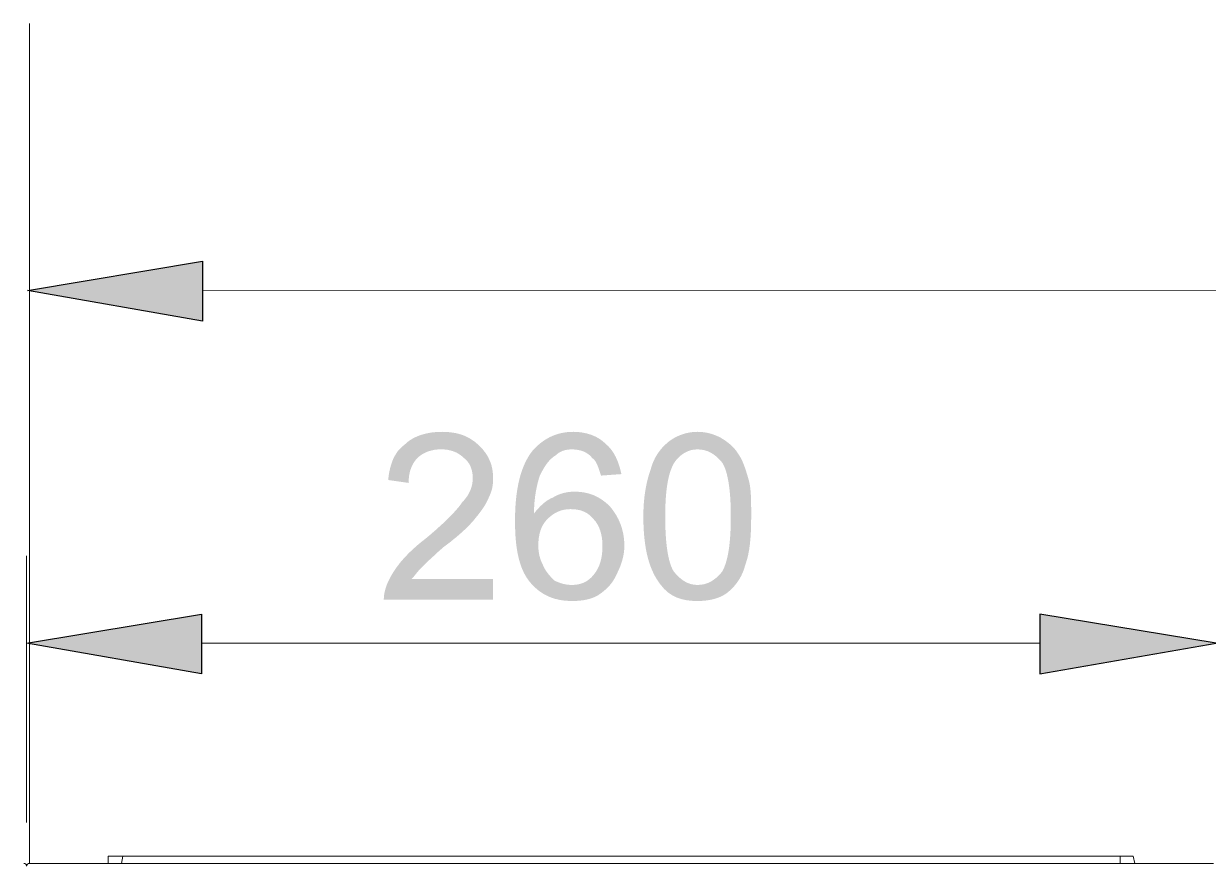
# Model space of a CAD drawing. Header units: metres. Extents: x 2999 to 3164, y 1641 to 1678.
# Drawn here: x 3002.919 to 3004.18, y 1657.745 to 1658.642 of the extents above; entities that cross this region are included whole.
import ezdxf

# ---------------------------------------------------------------- set-up
doc = ezdxf.new("R2010")
doc.units = ezdxf.units.M

msp = doc.modelspace()

# ---------------------------------------------------------------- hatches: boundary and pattern name
at = {"true_color": 0x000096}
for points in [[(3003.1091, 1658.3892), (3003.1091, 1658.3256), (3002.9228, 1658.3582)], [(3003.1082, 1658.0137), (3003.1082, 1657.95), (3002.922, 1657.9826)], [(3004.0006, 1658.0137), (3004.0006, 1657.95), (3004.1884, 1657.9826)]]:
    msp.add_hatch(color=150, dxfattribs=at).paths.add_polyline_path(points)
at = {"true_color": 0x00001e}
h = msp.add_hatch(color=30, dxfattribs=at)
h.paths.add_polyline_path([(3003.4186, 1658.0509), (3003.4186, 1658.0292), (3003.3022, 1658.0292), (3003.3022, 1658.0292), (3003.3022, 1658.03), (3003.3023, 1658.0307), (3003.3023, 1658.0314), (3003.3024, 1658.0322), (3003.3024, 1658.0329), (3003.3025, 1658.0336), (3003.3026, 1658.0343), (3003.3027, 1658.0349), (3003.3028, 1658.0356), (3003.3029, 1658.0362), (3003.3031, 1658.0369), (3003.3032, 1658.0375), (3003.3034, 1658.0382), (3003.3035, 1658.0388), (3003.3037, 1658.0394), (3003.3039, 1658.04), (3003.304, 1658.0406), (3003.3042, 1658.0412), (3003.3044, 1658.0418), (3003.3046, 1658.0424), (3003.3048, 1658.043), (3003.305, 1658.0435), (3003.3052, 1658.0441), (3003.3053, 1658.0447), (3003.3057, 1658.0457), (3003.3062, 1658.0466), (3003.3066, 1658.0476), (3003.307, 1658.0486), (3003.3075, 1658.0496), (3003.308, 1658.0505), (3003.3085, 1658.0515), (3003.309, 1658.0525), (3003.3095, 1658.0534), (3003.31, 1658.0544), (3003.3106, 1658.0554), (3003.3112, 1658.0563), (3003.3118, 1658.0573), (3003.3124, 1658.0583), (3003.313, 1658.0593), (3003.3136, 1658.0602), (3003.3143, 1658.0612), (3003.3149, 1658.0622), (3003.3156, 1658.0631), (3003.3163, 1658.0641), (3003.3171, 1658.0651), (3003.3178, 1658.066), (3003.3185, 1658.067), (3003.3193, 1658.068), (3003.3201, 1658.069), (3003.3209, 1658.07), (3003.3218, 1658.071), (3003.3227, 1658.072), (3003.3236, 1658.073), (3003.3246, 1658.0741), (3003.3255, 1658.0751), (3003.3266, 1658.0762), (3003.3276, 1658.0773), (3003.3287, 1658.0784), (3003.3298, 1658.0795), (3003.331, 1658.0806), (3003.3321, 1658.0817), (3003.3333, 1658.0828), (3003.3346, 1658.084), (3003.3359, 1658.0851), (3003.3372, 1658.0863), (3003.3385, 1658.0874), (3003.3399, 1658.0886), (3003.3413, 1658.0897), (3003.3427, 1658.0909), (3003.3442, 1658.092), (3003.3457, 1658.0932), (3003.3472, 1658.0944), (3003.3472, 1658.0944), (3003.3497, 1658.0965), (3003.3521, 1658.0985), (3003.3545, 1658.1006), (3003.3567, 1658.1025), (3003.3589, 1658.1044), (3003.3609, 1658.1063), (3003.363, 1658.1082), (3003.3649, 1658.1099), (3003.3668, 1658.1117), (3003.3685, 1658.1134), (3003.3702, 1658.1151), (3003.3719, 1658.1167), (3003.3734, 1658.1183), (3003.3749, 1658.1198), (3003.3764, 1658.1213), (3003.3777, 1658.1228), (3003.379, 1658.1242), (3003.3802, 1658.1256), (3003.3813, 1658.1269), (3003.3824, 1658.1282), (3003.3834, 1658.1295), (3003.3844, 1658.1308), (3003.3852, 1658.132), (3003.386, 1658.1332), (3003.387, 1658.1341), (3003.3879, 1658.1351), (3003.3887, 1658.1361), (3003.3895, 1658.1372), (3003.3903, 1658.1382), (3003.391, 1658.1392), (3003.3917, 1658.1403), (3003.3923, 1658.1413), (3003.3929, 1658.1424), (3003.3934, 1658.1434), (3003.3939, 1658.1445), (3003.3944, 1658.1456), (3003.3948, 1658.1466), (3003.3952, 1658.1477), (3003.3955, 1658.1488), (3003.3958, 1658.1498), (3003.3961, 1658.1509), (3003.3963, 1658.1519), (3003.3965, 1658.153), (3003.3966, 1658.154), (3003.3968, 1658.155), (3003.3968, 1658.156), (3003.3969, 1658.157), (3003.3969, 1658.158), (3003.3969, 1658.1592), (3003.3968, 1658.1603), (3003.3968, 1658.1614), (3003.3967, 1658.1625), (3003.3965, 1658.1636), (3003.3963, 1658.1647), (3003.3961, 1658.1657), (3003.3959, 1658.1667), (3003.3956, 1658.1677), (3003.3953, 1658.1687), (3003.395, 1658.1697), (3003.3946, 1658.1706), (3003.3942, 1658.1715), (3003.3937, 1658.1724), (3003.3933, 1658.1733), (3003.3928, 1658.1741), (3003.3922, 1658.1749), (3003.3917, 1658.1757), (3003.3911, 1658.1764), (3003.3904, 1658.1771), (3003.3898, 1658.1778), (3003.3891, 1658.1785), (3003.3884, 1658.1791), (3003.3876, 1658.1797), (3003.3876, 1658.1797), (3003.3868, 1658.1805), (3003.386, 1658.1812), (3003.3852, 1658.1819), (3003.3844, 1658.1826), (3003.3835, 1658.1832), (3003.3826, 1658.1838), (3003.3817, 1658.1844), (3003.3808, 1658.1849), (3003.3799, 1658.1854), (3003.3789, 1658.1859), (3003.3779, 1658.1863), (3003.3769, 1658.1867), (3003.3759, 1658.1871), (3003.3748, 1658.1874), (3003.3738, 1658.1877), (3003.3727, 1658.188), (3003.3715, 1658.1882), (3003.3704, 1658.1885), (3003.3692, 1658.1886), (3003.3679, 1658.1888), (3003.3667, 1658.1889), (3003.3654, 1658.189), (3003.3641, 1658.189), (3003.3628, 1658.189), (3003.3628, 1658.189), (3003.3616, 1658.189), (3003.3604, 1658.189), (3003.3593, 1658.1889), (3003.3581, 1658.1888), (3003.357, 1658.1886), (3003.3558, 1658.1885), (3003.3547, 1658.1882), (3003.3536, 1658.188), (3003.3525, 1658.1877), (3003.3514, 1658.1874), (3003.3503, 1658.1871), (3003.3492, 1658.1867), (3003.3481, 1658.1863), (3003.3471, 1658.1859), (3003.3461, 1658.1854), (3003.3451, 1658.1849), (3003.3441, 1658.1844), (3003.3431, 1658.1838), (3003.3422, 1658.1832), (3003.3413, 1658.1826), (3003.3404, 1658.1819), (3003.3396, 1658.1812), (3003.3387, 1658.1805), (3003.3379, 1658.1797), (3003.3379, 1658.1797), (3003.3372, 1658.1789), (3003.3364, 1658.1781), (3003.3358, 1658.1773), (3003.3351, 1658.1764), (3003.3345, 1658.1755), (3003.3339, 1658.1745), (3003.3333, 1658.1735), (3003.3328, 1658.1725), (3003.3323, 1658.1715), (3003.3318, 1658.1705), (3003.3314, 1658.1694), (3003.331, 1658.1683), (3003.3306, 1658.1672), (3003.3302, 1658.166), (3003.3299, 1658.1648), (3003.3297, 1658.1636), (3003.3294, 1658.1624), (3003.3292, 1658.1612), (3003.329, 1658.1599), (3003.3289, 1658.1586), (3003.3288, 1658.1573), (3003.3287, 1658.156), (3003.3286, 1658.1547), (3003.3286, 1658.1533), (3003.3286, 1658.1533), (3003.3069, 1658.1564), (3003.3069, 1658.1564), (3003.3071, 1658.1584), (3003.3074, 1658.1603), (3003.3076, 1658.1622), (3003.3079, 1658.1641), (3003.3083, 1658.1659), (3003.3087, 1658.1677), (3003.3091, 1658.1695), (3003.3096, 1658.1713), (3003.3101, 1658.173), (3003.3107, 1658.1747), (3003.3113, 1658.1764), (3003.3119, 1658.178), (3003.3126, 1658.1796), (3003.3134, 1658.1811), (3003.3142, 1658.1826), (3003.3151, 1658.184), (3003.316, 1658.1854), (3003.3169, 1658.1868), (3003.318, 1658.1881), (3003.319, 1658.1893), (3003.3202, 1658.1905), (3003.3214, 1658.1916), (3003.3226, 1658.1927), (3003.324, 1658.1937), (3003.3252, 1658.1948), (3003.3264, 1658.1959), (3003.3277, 1658.197), (3003.329, 1658.198), (3003.3304, 1658.1989), (3003.3318, 1658.1998), (3003.3333, 1658.2007), (3003.3348, 1658.2015), (3003.3363, 1658.2022), (3003.3379, 1658.2029), (3003.3396, 1658.2036), (3003.3412, 1658.2042), (3003.343, 1658.2047), (3003.3447, 1658.2052), (3003.3465, 1658.2057), (3003.3483, 1658.2061), (3003.3502, 1658.2065), (3003.3521, 1658.2068), (3003.3541, 1658.2071), (3003.356, 1658.2073), (3003.3581, 1658.2074), (3003.3601, 1658.2076), (3003.3622, 1658.2076), (3003.3643, 1658.2077), (3003.3664, 1658.2076), (3003.3685, 1658.2076), (3003.3705, 1658.2074), (3003.3725, 1658.2073), (3003.3744, 1658.207), (3003.3763, 1658.2068), (3003.3781, 1658.2064), (3003.38, 1658.2061), (3003.3817, 1658.2056), (3003.3835, 1658.2051), (3003.3852, 1658.2046), (3003.3868, 1658.204), (3003.3885, 1658.2033), (3003.3901, 1658.2026), (3003.3916, 1658.2018), (3003.3932, 1658.201), (3003.3947, 1658.2001), (3003.3962, 1658.1991), (3003.3977, 1658.1981), (3003.3991, 1658.1971), (3003.4005, 1658.1959), (3003.4019, 1658.1947), (3003.4033, 1658.1935), (3003.4047, 1658.1921), (3003.4047, 1658.1921), (3003.4058, 1658.191), (3003.4069, 1658.1898), (3003.4079, 1658.1886), (3003.4089, 1658.1873), (3003.4099, 1658.1861), (3003.4108, 1658.1848), (3003.4116, 1658.1836), (3003.4124, 1658.1823), (3003.4132, 1658.1809), (3003.4139, 1658.1796), (3003.4145, 1658.1782), (3003.4151, 1658.1768), (3003.4157, 1658.1754), (3003.4162, 1658.174), (3003.4167, 1658.1725), (3003.4171, 1658.171), (3003.4174, 1658.1695), (3003.4178, 1658.1679), (3003.418, 1658.1663), (3003.4182, 1658.1647), (3003.4184, 1658.1631), (3003.4185, 1658.1614), (3003.4186, 1658.1597), (3003.4186, 1658.158), (3003.4186, 1658.157), (3003.4186, 1658.1561), (3003.4186, 1658.1552), (3003.4185, 1658.1542), (3003.4184, 1658.1533), (3003.4183, 1658.1524), (3003.4182, 1658.1516), (3003.4181, 1658.1507), (3003.418, 1658.1498), (3003.4178, 1658.149), (3003.4177, 1658.1482), (3003.4175, 1658.1473), (3003.4173, 1658.1465), (3003.4171, 1658.1457), (3003.4168, 1658.1449), (3003.4166, 1658.1441), (3003.4163, 1658.1433), (3003.416, 1658.1425), (3003.4157, 1658.1417), (3003.4154, 1658.1409), (3003.4151, 1658.1402), (3003.4147, 1658.1394), (3003.4144, 1658.1386), (3003.414, 1658.1378), (3003.4136, 1658.1369), (3003.4132, 1658.1359), (3003.4127, 1658.135), (3003.4123, 1658.1341), (3003.4118, 1658.1331), (3003.4114, 1658.1322), (3003.4109, 1658.1314), (3003.4104, 1658.1305), (3003.4098, 1658.1296), (3003.4093, 1658.1287), (3003.4087, 1658.1278), (3003.4082, 1658.127), (3003.4076, 1658.1261), (3003.407, 1658.1252), (3003.4063, 1658.1243), (3003.4057, 1658.1235), (3003.4051, 1658.1226), (3003.4044, 1658.1217), (3003.4037, 1658.1208), (3003.403, 1658.1199), (3003.4023, 1658.1189), (3003.4015, 1658.118), (3003.4008, 1658.1171), (3003.4, 1658.1161), (3003.4, 1658.1161), (3003.3992, 1658.1151), (3003.3984, 1658.1141), (3003.3975, 1658.113), (3003.3965, 1658.112), (3003.3955, 1658.1109), (3003.3945, 1658.1097), (3003.3934, 1658.1086), (3003.3922, 1658.1074), (3003.391, 1658.1061), (3003.3897, 1658.1049), (3003.3884, 1658.1036), (3003.387, 1658.1023), (3003.3856, 1658.101), (3003.3841, 1658.0997), (3003.3825, 1658.0983), (3003.3809, 1658.0969), (3003.3793, 1658.0955), (3003.3775, 1658.0941), (3003.3757, 1658.0926), (3003.3739, 1658.0911), (3003.372, 1658.0896), (3003.37, 1658.0881), (3003.368, 1658.0866), (3003.3659, 1658.0851), (3003.3659, 1658.0851), (3003.3643, 1658.0837), (3003.3629, 1658.0824), (3003.3614, 1658.0811), (3003.36, 1658.0799), (3003.3587, 1658.0787), (3003.3574, 1658.0775), (3003.3562, 1658.0763), (3003.355, 1658.0752), (3003.3538, 1658.0741), (3003.3527, 1658.0731), (3003.3516, 1658.0721), (3003.3505, 1658.0711), (3003.3495, 1658.0701), (3003.3486, 1658.0692), (3003.3477, 1658.0683), (3003.3468, 1658.0675), (3003.3459, 1658.0666), (3003.3451, 1658.0659), (3003.3444, 1658.0651), (3003.3436, 1658.0644), (3003.3429, 1658.0637), (3003.3423, 1658.063), (3003.3416, 1658.0624), (3003.341, 1658.0618), (3003.341, 1658.0618), (3003.3407, 1658.0614), (3003.3403, 1658.061), (3003.3399, 1658.0605), (3003.3395, 1658.0601), (3003.3391, 1658.0597), (3003.3387, 1658.0592), (3003.3383, 1658.0587), (3003.3379, 1658.0583), (3003.3375, 1658.0578), (3003.3372, 1658.0573), (3003.3368, 1658.0568), (3003.3364, 1658.0563), (3003.336, 1658.0559), (3003.3356, 1658.0554), (3003.3352, 1658.0549), (3003.3348, 1658.0544), (3003.3344, 1658.0539), (3003.3341, 1658.0535), (3003.3337, 1658.053), (3003.3333, 1658.0526), (3003.3329, 1658.0521), (3003.3325, 1658.0517), (3003.3321, 1658.0513), (3003.3317, 1658.0509), (3003.3317, 1658.0509), (3003.4186, 1658.0509), (3003.3317, 1658.0509)])
edge = h.paths.add_edge_path()
edge.add_line((3003.5552, 1658.1627), (3003.5335, 1658.1611))
edge.add_spline(control_points=[(3003.5335, 1658.1611), (3003.5304, 1658.1704), (3003.5288, 1658.1766), (3003.5242, 1658.1797), (3003.5242, 1658.1797), (3003.5195, 1658.1859), (3003.5118, 1658.189), (3003.5024, 1658.189), (3003.5024, 1658.189), (3003.4962, 1658.189), (3003.49, 1658.1875), (3003.4854, 1658.1828), (3003.4854, 1658.1828), (3003.4776, 1658.1782), (3003.473, 1658.1704), (3003.4683, 1658.1611), (3003.4683, 1658.1611), (3003.4652, 1658.1518), (3003.4621, 1658.1378), (3003.4621, 1658.1208), (3003.4621, 1658.1208), (3003.4683, 1658.1285), (3003.4745, 1658.1347), (3003.4823, 1658.1378), (3003.4823, 1658.1378), (3003.49, 1658.1425), (3003.4978, 1658.144), (3003.5055, 1658.144), (3003.5055, 1658.144), (3003.5195, 1658.144), (3003.5319, 1658.1394), (3003.5428, 1658.1285), (3003.5428, 1658.1285), (3003.5521, 1658.1176), (3003.5583, 1658.1037), (3003.5583, 1658.0866), (3003.5583, 1658.0866), (3003.5583, 1658.0757), (3003.5552, 1658.0664), (3003.5506, 1658.0571), (3003.5506, 1658.0571), (3003.5459, 1658.0463), (3003.5397, 1658.04), (3003.5304, 1658.0338), (3003.5304, 1658.0338), (3003.5226, 1658.0292), (3003.5133, 1658.0276), (3003.5024, 1658.0276), (3003.5024, 1658.0276), (3003.4838, 1658.0276), (3003.4699, 1658.0338), (3003.459, 1658.0463), (3003.459, 1658.0463), (3003.4466, 1658.0602), (3003.4419, 1658.082), (3003.4419, 1658.113), (3003.4419, 1658.113), (3003.4419, 1658.1471), (3003.4481, 1658.172), (3003.4605, 1658.1875), (3003.4605, 1658.1875), (3003.4714, 1658.1999), (3003.4854, 1658.2077), (3003.504, 1658.2077), (3003.504, 1658.2077), (3003.518, 1658.2077), (3003.5304, 1658.203), (3003.5381, 1658.1952), (3003.5381, 1658.1952), (3003.5474, 1658.1875), (3003.5521, 1658.1766), (3003.5552, 1658.1627)], knot_values=[0, 0, 0, 0, 0.013889, 0.013889, 0.013889, 0.013889, 0.027778, 0.027778, 0.027778, 0.027778, 0.041667, 0.041667, 0.041667, 0.041667, 0.055556, 0.055556, 0.055556, 0.055556, 0.069444, 0.069444, 0.069444, 0.069444, 0.083333, 0.083333, 0.083333, 0.083333, 0.097222, 0.097222, 0.097222, 0.097222, 0.111111, 0.111111, 0.111111, 0.111111, 0.125, 0.125, 0.125, 0.125, 0.138889, 0.138889, 0.138889, 0.138889, 0.152778, 0.152778, 0.152778, 0.152778, 0.166667, 0.166667, 0.166667, 0.166667, 0.180556, 0.180556, 0.180556, 0.180556, 0.194444, 0.194444, 0.194444, 0.194444, 0.208333, 0.208333, 0.208333, 0.208333, 0.222222, 0.222222, 0.222222, 0.222222, 0.236111, 0.236111, 0.236111, 0.236111, 1, 1, 1, 1], degree=3, periodic=0)
edge = h.paths.add_edge_path()
edge.add_spline(control_points=[(3003.4667, 1658.0866), (3003.4667, 1658.0788), (3003.4683, 1658.0726), (3003.4714, 1658.0664), (3003.4714, 1658.0664), (3003.4745, 1658.0587), (3003.4792, 1658.054), (3003.4838, 1658.0494), (3003.4838, 1658.0494), (3003.49, 1658.0463), (3003.4962, 1658.0447), (3003.5024, 1658.0447), (3003.5024, 1658.0447), (3003.5118, 1658.0447), (3003.5195, 1658.0478), (3003.5257, 1658.0556), (3003.5257, 1658.0556), (3003.5319, 1658.0633), (3003.535, 1658.0726), (3003.535, 1658.0866), (3003.535, 1658.0866), (3003.535, 1658.0975), (3003.5319, 1658.1083), (3003.5257, 1658.1145), (3003.5257, 1658.1145), (3003.5195, 1658.1223), (3003.5118, 1658.1254), (3003.5009, 1658.1254), (3003.5009, 1658.1254), (3003.4916, 1658.1254), (3003.4838, 1658.1223), (3003.4761, 1658.1145), (3003.4761, 1658.1145), (3003.4699, 1658.1083), (3003.4667, 1658.099), (3003.4667, 1658.0866)], knot_values=[0, 0, 0, 0, 0.027778, 0.027778, 0.027778, 0.027778, 0.055556, 0.055556, 0.055556, 0.055556, 0.083333, 0.083333, 0.083333, 0.083333, 0.111111, 0.111111, 0.111111, 0.111111, 0.138889, 0.138889, 0.138889, 0.138889, 0.166667, 0.166667, 0.166667, 0.166667, 0.194444, 0.194444, 0.194444, 0.194444, 0.222222, 0.222222, 0.222222, 0.222222, 1, 1, 1, 1], degree=3, periodic=0)
edge = h.paths.add_edge_path()
edge.add_spline(control_points=[(3003.5785, 1658.1176), (3003.5785, 1658.1378), (3003.5816, 1658.1549), (3003.5862, 1658.1673), (3003.5862, 1658.1673), (3003.5894, 1658.1797), (3003.5956, 1658.189), (3003.6049, 1658.1968), (3003.6049, 1658.1968), (3003.6126, 1658.203), (3003.6235, 1658.2077), (3003.6359, 1658.2077), (3003.6359, 1658.2077), (3003.6468, 1658.2077), (3003.6545, 1658.2046), (3003.6607, 1658.2015), (3003.6607, 1658.2015), (3003.6685, 1658.1968), (3003.6747, 1658.1921), (3003.6794, 1658.1844), (3003.6794, 1658.1844), (3003.684, 1658.1782), (3003.6871, 1658.1689), (3003.6902, 1658.158), (3003.6902, 1658.158), (3003.6933, 1658.1487), (3003.6933, 1658.1347), (3003.6933, 1658.1176), (3003.6933, 1658.1176), (3003.6933, 1658.0959), (3003.6918, 1658.0788), (3003.6871, 1658.0664), (3003.6871, 1658.0664), (3003.684, 1658.054), (3003.6778, 1658.0447), (3003.6685, 1658.0369), (3003.6685, 1658.0369), (3003.6607, 1658.0307), (3003.6499, 1658.0276), (3003.6359, 1658.0276), (3003.6359, 1658.0276), (3003.6188, 1658.0276), (3003.6064, 1658.0323), (3003.5971, 1658.0447), (3003.5971, 1658.0447), (3003.5847, 1658.0602), (3003.5785, 1658.0835), (3003.5785, 1658.1176)], knot_values=[0, 0, 0, 0, 0.020833, 0.020833, 0.020833, 0.020833, 0.041667, 0.041667, 0.041667, 0.041667, 0.0625, 0.0625, 0.0625, 0.0625, 0.083333, 0.083333, 0.083333, 0.083333, 0.104167, 0.104167, 0.104167, 0.104167, 0.125, 0.125, 0.125, 0.125, 0.145833, 0.145833, 0.145833, 0.145833, 0.166667, 0.166667, 0.166667, 0.166667, 0.1875, 0.1875, 0.1875, 0.1875, 0.208333, 0.208333, 0.208333, 0.208333, 0.229167, 0.229167, 0.229167, 0.229167, 1, 1, 1, 1], degree=3, periodic=0)
edge = h.paths.add_edge_path()
edge.add_spline(control_points=[(3003.6018, 1658.1176), (3003.6018, 1658.0882), (3003.6049, 1658.068), (3003.6111, 1658.0587), (3003.6111, 1658.0587), (3003.6188, 1658.0494), (3003.6266, 1658.0447), (3003.6359, 1658.0447), (3003.6359, 1658.0447), (3003.6468, 1658.0447), (3003.6545, 1658.0494), (3003.6623, 1658.0587), (3003.6623, 1658.0587), (3003.6685, 1658.0695), (3003.6716, 1658.0882), (3003.6716, 1658.1176), (3003.6716, 1658.1176), (3003.6716, 1658.1456), (3003.6685, 1658.1658), (3003.6623, 1658.1751), (3003.6623, 1658.1751), (3003.6545, 1658.1844), (3003.6468, 1658.189), (3003.6359, 1658.189), (3003.6359, 1658.189), (3003.6266, 1658.189), (3003.6188, 1658.1844), (3003.6126, 1658.1766), (3003.6126, 1658.1766), (3003.6049, 1658.1658), (3003.6018, 1658.1456), (3003.6018, 1658.1176)], knot_values=[0, 0, 0, 0, 0.03125, 0.03125, 0.03125, 0.03125, 0.0625, 0.0625, 0.0625, 0.0625, 0.09375, 0.09375, 0.09375, 0.09375, 0.125, 0.125, 0.125, 0.125, 0.15625, 0.15625, 0.15625, 0.15625, 0.1875, 0.1875, 0.1875, 0.1875, 0.21875, 0.21875, 0.21875, 0.21875, 1, 1, 1, 1], degree=3, periodic=0)

# ---------------------------------------------------------------- linework, layer by layer
at = {"color": 150, "linetype": 'Continuous', "lineweight": 20, "true_color": 0x000096}
for points in [[(3002.9251, 1657.7483), (3002.9251, 1658.6422), (3002.9251, 1658.6422)], [(3011.5971, 1658.3574), (3003.1091, 1658.3582), (3003.1091, 1658.3582)], [(3002.922, 1657.7917), (3002.922, 1658.0757), (3002.922, 1658.0757)], [(3004.0006, 1657.9826), (3003.1082, 1657.9826), (3003.1082, 1657.9826)]]:
    msp.add_lwpolyline(points, dxfattribs=at)
at = {"color": 150, "linetype": 'Continuous', "lineweight": -2, "true_color": 0x000096}
for points in [[(3003.1091, 1658.3892), (3003.1091, 1658.3256), (3002.9228, 1658.3582)], [(3003.1082, 1658.0137), (3003.1082, 1657.95), (3002.922, 1657.9826)], [(3004.0006, 1658.0137), (3004.0006, 1657.95), (3004.1884, 1657.9826)]]:
    msp.add_lwpolyline(points, close=True, dxfattribs=at)
at = {"color": 7, "linetype": 'Continuous', "lineweight": 20, "true_color": 0x000007}
for points in [[(3003.0089, 1657.7483), (3003.0089, 1657.756), (3003.0244, 1657.756), (3003.0229, 1657.7483)], [(3004.086, 1657.756), (3003.0244, 1657.756), (3003.0244, 1657.756)], [(3004.086, 1657.7483), (3004.086, 1657.756), (3004.0999, 1657.756), (3004.1015, 1657.7483)], [(3002.9236, 1657.7483), (3004.1853, 1657.7483), (3004.1853, 1657.7483)]]:
    msp.add_lwpolyline(points, dxfattribs=at)
for points in [[(3002.922, 1657.7452), (3002.922, 1657.7467), (3002.9205, 1657.7483), (3002.9189, 1657.7483)], [(3002.9251, 1657.7483), (3002.9236, 1657.7483), (3002.922, 1657.7467), (3002.922, 1657.7452)]]:
    msp.add_open_spline(points, degree=3, dxfattribs=at)

doc.saveas('drawing.dxf')
